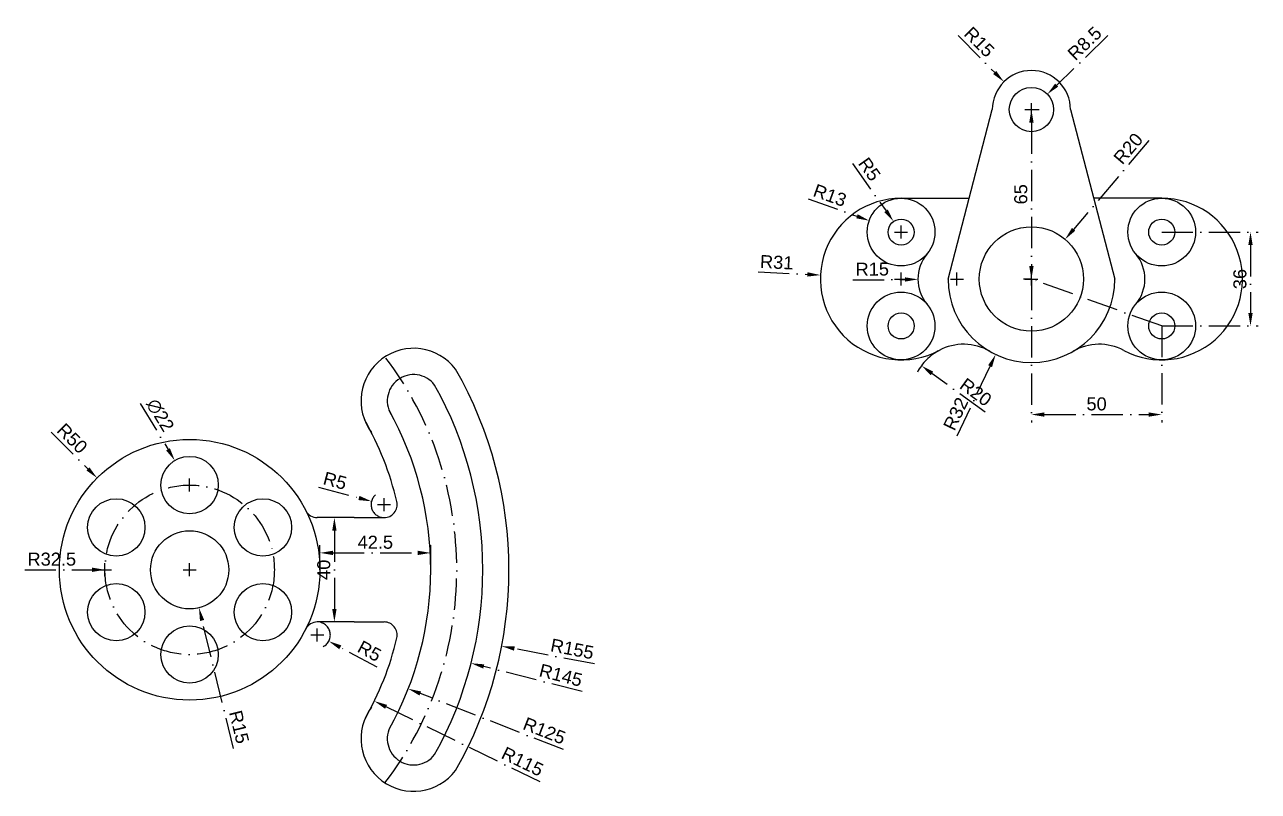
# Model space of a CAD drawing. Header units: inches. Extents: x 1970 to 3392, y 1260 to 2052.
# Drawn here: x 2161.8 to 2635.2, y 1758 to 2052.1 of the extents above; entities that cross this region are included whole.
import ezdxf

# ---------------------------------------------------------------- set-up
doc = ezdxf.new("R2010")
doc.units = ezdxf.units.IN
doc.header["$MEASUREMENT"] = 0
doc.linetypes.add('ACAD_ISO10W100', pattern=[18, 12, -3, 0, -3])
doc.layers.add('COTE', color=90, linetype='ACAD_ISO10W100')
doc.styles.get("Standard").update_dxf_attribs({"font": 'arial.ttf'})
doc.dimstyles.new('ISO-50', dxfattribs={"dimscale": 0, "dimtxt": 5, "dimasz": 5, "dimexe": 3, "dimexo": 0, "dimgap": 1.5, "dimtad": 1, "dimdsep": 46, "dimtxsty": 'Standard', "dimcen": 2.5, "dimclre": 256, "dimaunit": 1, "dimadec": 0, "dimazin": 2, "dimtp": 0.012, "dimtm": 0.05, "dimtfac": 0.5, "dimtofl": 0, "dimtmove": 0, "dimatfit": 3, "dimfxl": 1, "dimtolj": 1, "dimarcsym": 0})

# ---------------------------------------------------------------- blocks, each defined once
blk = doc.blocks.new('*U30')
at = {"layer": 'Defpoints'}
blk.add_circle((0, 0), 11, dxfattribs=at)
blk = doc.blocks.new('*U31')
at = {"layer": 'Defpoints', "color": 0, "linetype": 'ByBlock', "lineweight": -2, "transparency": 16777216}
blk.add_blockref('*U30', (2225.07, 1875.48), dxfattribs=at)
for p, rotation in [((2196.92, 1859.23), 59.99999999999999), ((2253.21, 1859.23), 300.0000000000001), ((2196.92, 1826.73), 120), ((2253.21, 1826.73), 240), ((2225.07, 1810.48), 180)]:
    blk.add_blockref('*U30', p, dxfattribs=dict(at, rotation=rotation))
blk = doc.blocks.new('*D36')
at = {"layer": 'COTE', "color": 0, "lineweight": -2, "transparency": 16777216}
blk.add_line((2274.45, 1874.62), (2290.02, 1870.52), dxfattribs=at)
at = {"layer": 'COTE', "lineweight": -2, "transparency": 16777216}
for p, q in [((2299.69, 1865.48), (2299.69, 1870.48)), ((2297.19, 1867.98), (2302.19, 1867.98))]:
    blk.add_line(p, q, dxfattribs=at)
blk.add_arc((2299.69, 1867.98), 5, 130.8668, 270, dxfattribs=at)
at = {"layer": 'COTE', "color": 0, "transparency": 16777216}
blk.add_solid([(2290.23, 1871.33), (2289.81, 1869.72), (2294.85, 1869.25)], dxfattribs=at)
at = {"layer": 'Defpoints', "color": 0, "transparency": 16777216}
for p in [(2294.85, 1869.25), (2299.69, 1867.98)]:
    blk.add_point(p, dxfattribs=at)
at = {"layer": 'COTE', "color": 0, "transparency": 16777216, "insert": (2280.85, 1877.12), "char_height": 5, "attachment_point": 5, "rotation": 345.2443}
blk.add_mtext('\\A1;R5', dxfattribs=at)
blk = doc.blocks.new('*D37')
at = {"layer": 'COTE', "lineweight": -2, "transparency": 16777216}
for p, q in [((2271.56, 1817.98), (2276.56, 1817.98)), ((2274.06, 1815.48), (2274.06, 1820.48))]:
    blk.add_line(p, q, dxfattribs=at)
at = {"layer": 'COTE', "color": 0, "lineweight": -2, "transparency": 16777216}
blk.add_line((2297.03, 1805.6), (2282.86, 1813.23), dxfattribs=at)
at = {"layer": 'COTE', "lineweight": -2, "transparency": 16777216}
blk.add_arc((2274.06, 1817.98), 5, 297.307, 90, dxfattribs=at)
at = {"layer": 'COTE', "color": 0, "transparency": 16777216}
blk.add_solid([(2283.26, 1813.97), (2282.47, 1812.5), (2278.46, 1815.61)], dxfattribs=at)
at = {"layer": 'Defpoints', "color": 0, "transparency": 16777216}
for p in [(2274.06, 1817.98), (2278.46, 1815.61)]:
    blk.add_point(p, dxfattribs=at)
at = {"layer": 'COTE', "color": 0, "transparency": 16777216, "insert": (2294.07, 1811.79), "char_height": 5, "attachment_point": 5, "rotation": 331.6845}
blk.add_mtext('\\A1;R5', dxfattribs=at)
blk = doc.blocks.new('*D38')
at = {"layer": 'COTE', "lineweight": -2, "transparency": 16777216}
for p, q in [((2190.07, 1842.98), (2195.07, 1842.98)), ((2192.57, 1840.48), (2192.57, 1845.48))]:
    blk.add_line(p, q, dxfattribs=at)
at = {"layer": 'COTE', "color": 0, "lineweight": -2, "transparency": 16777216}
blk.add_line((2380.38, 1806.86), (2349.69, 1812.76), dxfattribs=at)
at = {"layer": 'COTE', "color": 0, "transparency": 16777216}
blk.add_solid([(2349.85, 1813.58), (2349.53, 1811.95), (2344.78, 1813.71)], dxfattribs=at)
at = {"layer": 'Defpoints', "color": 0, "transparency": 16777216}
for p in [(2192.57, 1842.98), (2344.78, 1813.71)]:
    blk.add_point(p, dxfattribs=at)
at = {"layer": 'COTE', "color": 0, "transparency": 16777216, "insert": (2371.88, 1812.62), "char_height": 5, "attachment_point": 5, "rotation": 349.1153}
blk.add_mtext('\\A1;R155', dxfattribs=at)
blk = doc.blocks.new('*D39')
at = {"layer": 'COTE', "lineweight": -2, "transparency": 16777216}
for p, q in [((2190.07, 1842.98), (2195.07, 1842.98)), ((2192.57, 1840.48), (2192.57, 1845.48))]:
    blk.add_line(p, q, dxfattribs=at)
at = {"layer": 'COTE', "color": 0, "lineweight": -2, "transparency": 16777216}
blk.add_line((2375.64, 1796.27), (2337.91, 1805.9), dxfattribs=at)
at = {"layer": 'COTE', "color": 0, "transparency": 16777216}
blk.add_solid([(2338.12, 1806.71), (2337.71, 1805.09), (2333.07, 1807.13)], dxfattribs=at)
at = {"layer": 'Defpoints', "color": 0, "transparency": 16777216}
for p in [(2192.57, 1842.98), (2333.07, 1807.13)]:
    blk.add_point(p, dxfattribs=at)
at = {"layer": 'COTE', "color": 0, "transparency": 16777216, "insert": (2367.5, 1802.53), "char_height": 5, "attachment_point": 5, "rotation": 345.6885}
blk.add_mtext('\\A1;R145', dxfattribs=at)
blk = doc.blocks.new('*D40')
at = {"layer": 'COTE', "lineweight": -2, "transparency": 16777216}
for p, q in [((2190.07, 1842.98), (2195.07, 1842.98)), ((2192.57, 1840.48), (2192.57, 1845.48))]:
    blk.add_line(p, q, dxfattribs=at)
at = {"layer": 'COTE', "color": 0, "lineweight": -2, "transparency": 16777216}
blk.add_line((2368.5, 1774), (2313.6, 1795.52), dxfattribs=at)
at = {"layer": 'COTE', "color": 0, "transparency": 16777216}
blk.add_solid([(2313.9, 1796.3), (2313.29, 1794.75), (2308.94, 1797.35)], dxfattribs=at)
at = {"layer": 'Defpoints', "color": 0, "transparency": 16777216}
for p in [(2192.57, 1842.98), (2308.94, 1797.35)]:
    blk.add_point(p, dxfattribs=at)
at = {"layer": 'COTE', "color": 0, "transparency": 16777216, "insert": (2361.19, 1781.22), "char_height": 5, "attachment_point": 5, "rotation": 338.5909}
blk.add_mtext('\\A1;R125', dxfattribs=at)
blk = doc.blocks.new('*D41')
at = {"layer": 'COTE', "lineweight": -2, "transparency": 16777216}
for p, q in [((2190.07, 1842.98), (2195.07, 1842.98)), ((2192.57, 1840.48), (2192.57, 1845.48))]:
    blk.add_line(p, q, dxfattribs=at)
at = {"layer": 'COTE', "color": 0, "lineweight": -2, "transparency": 16777216}
blk.add_line((2359.51, 1761.64), (2300.45, 1790.42), dxfattribs=at)
at = {"layer": 'COTE', "color": 0, "transparency": 16777216}
blk.add_solid([(2300.81, 1791.17), (2300.08, 1789.67), (2295.95, 1792.61)], dxfattribs=at)
at = {"layer": 'Defpoints', "color": 0, "transparency": 16777216}
for p in [(2192.57, 1842.98), (2295.95, 1792.61)]:
    blk.add_point(p, dxfattribs=at)
at = {"layer": 'COTE', "color": 0, "transparency": 16777216, "insert": (2352.8, 1769.42), "char_height": 5, "attachment_point": 5, "rotation": 334.0251}
blk.add_mtext('\\A1;R115', dxfattribs=at)
blk = doc.blocks.new('*D42')
at = {"layer": 'COTE', "color": 0, "lineweight": -2, "transparency": 16777216}
blk.add_line((2171.86, 1895.73), (2186.01, 1881.7), dxfattribs=at)
at = {"layer": 'COTE', "lineweight": -2, "transparency": 16777216}
for p, q in [((2222.57, 1842.98), (2227.57, 1842.98)), ((2225.07, 1840.48), (2225.07, 1845.48))]:
    blk.add_line(p, q, dxfattribs=at)
at = {"layer": 'COTE', "color": 0, "transparency": 16777216}
blk.add_solid([(2186.6, 1882.29), (2185.42, 1881.11), (2189.56, 1878.18)], dxfattribs=at)
at = {"layer": 'Defpoints', "color": 0, "transparency": 16777216}
for p in [(2189.56, 1878.18), (2225.07, 1842.98)]:
    blk.add_point(p, dxfattribs=at)
at = {"layer": 'COTE', "color": 0, "transparency": 16777216, "insert": (2180.01, 1893.35), "char_height": 5, "attachment_point": 5, "rotation": 315.2467}
blk.add_mtext('\\A1;R50', dxfattribs=at)
blk = doc.blocks.new('*D43')
at = {"layer": 'COTE', "color": 0, "lineweight": -2, "transparency": 16777216}
blk.add_line((2161.76, 1842.98), (2187.57, 1842.98), dxfattribs=at)
at = {"layer": 'COTE', "lineweight": -2, "transparency": 16777216}
for p, q in [((2222.57, 1842.98), (2227.57, 1842.98)), ((2225.07, 1840.48), (2225.07, 1845.48))]:
    blk.add_line(p, q, dxfattribs=at)
at = {"layer": 'COTE', "color": 0, "transparency": 16777216}
blk.add_solid([(2187.57, 1843.81), (2187.57, 1842.14), (2192.57, 1842.98)], dxfattribs=at)
at = {"layer": 'Defpoints', "color": 0, "transparency": 16777216}
for p in [(2192.57, 1842.98), (2225.07, 1842.98)]:
    blk.add_point(p, dxfattribs=at)
at = {"layer": 'COTE', "color": 0, "transparency": 16777216, "insert": (2172.16, 1847.03), "char_height": 5, "attachment_point": 5}
blk.add_mtext('\\A1;R32.5', dxfattribs=at)
blk = doc.blocks.new('*D44')
at = {"layer": 'COTE', "lineweight": -2, "transparency": 16777216}
for p, q in [((2222.57, 1842.98), (2227.57, 1842.98)), ((2225.07, 1840.48), (2225.07, 1845.48))]:
    blk.add_line(p, q, dxfattribs=at)
at = {"layer": 'COTE', "color": 0, "lineweight": -2, "transparency": 16777216}
blk.add_line((2241.89, 1774.44), (2229.84, 1823.55), dxfattribs=at)
at = {"layer": 'COTE', "color": 0, "transparency": 16777216}
blk.add_solid([(2230.64, 1823.75), (2229.03, 1823.35), (2228.64, 1828.41)], dxfattribs=at)
at = {"layer": 'Defpoints', "color": 0, "transparency": 16777216}
for p in [(2225.07, 1842.98), (2228.64, 1828.41)]:
    blk.add_point(p, dxfattribs=at)
at = {"layer": 'COTE', "color": 0, "transparency": 16777216, "insert": (2244.04, 1782.69), "char_height": 5, "attachment_point": 5, "rotation": 283.7904}
blk.add_mtext('\\A1;R15', dxfattribs=at)
blk = doc.blocks.new('*D45')
at = {"layer": 'COTE', "color": 0, "lineweight": -2, "transparency": 16777216}
blk.add_line((2206.14, 1906.74), (2216.78, 1889.16), dxfattribs=at)
at = {"layer": 'COTE', "lineweight": -2, "transparency": 16777216}
for p, q in [((2222.57, 1875.48), (2227.57, 1875.48)), ((2225.07, 1872.98), (2225.07, 1877.98))]:
    blk.add_line(p, q, dxfattribs=at)
at = {"layer": 'COTE', "color": 0, "transparency": 16777216}
blk.add_solid([(2217.49, 1889.6), (2216.07, 1888.73), (2219.37, 1884.89)], dxfattribs=at)
at = {"layer": 'Defpoints', "color": 0, "transparency": 16777216}
for p in [(2219.37, 1884.89), (2230.76, 1866.07)]:
    blk.add_point(p, dxfattribs=at)
at = {"layer": 'COTE', "color": 0, "transparency": 16777216, "insert": (2213.75, 1902.26), "char_height": 5, "attachment_point": 5, "rotation": 301.1938}
blk.add_mtext('\\A1;∅22', dxfattribs=at)
blk = doc.blocks.new('*D46')
at = {"layer": 'COTE', "lineweight": -2, "transparency": 16777216}
for p, q in [((2288.24, 1862.98), (2277.6, 1862.98)), ((2288.24, 1822.98), (2277.6, 1822.98))]:
    blk.add_line(p, q, dxfattribs=at)
at = {"layer": 'COTE', "color": 0, "lineweight": -2, "transparency": 16777216}
blk.add_line((2280.6, 1857.98), (2280.6, 1827.98), dxfattribs=at)
at = {"layer": 'COTE', "color": 0, "transparency": 16777216}
for points in [[(2279.77, 1857.98), (2281.44, 1857.98), (2280.6, 1862.98)], [(2279.77, 1827.98), (2281.44, 1827.98), (2280.6, 1822.98)]]:
    blk.add_solid(points, dxfattribs=at)
at = {"layer": 'Defpoints', "color": 0, "transparency": 16777216}
for p in [(2288.24, 1862.98), (2280.6, 1822.98), (2288.24, 1822.98)]:
    blk.add_point(p, dxfattribs=at)
at = {"layer": 'COTE', "color": 0, "transparency": 16777216, "insert": (2276.55, 1842.98), "char_height": 5, "attachment_point": 5, "rotation": 90}
blk.add_mtext('\\A1;40', dxfattribs=at)
blk = doc.blocks.new('*D47')
at = {"layer": 'COTE', "lineweight": -2, "transparency": 16777216}
for p, q in [((2275.07, 1842.98), (2275.07, 1852.47)), ((2317.57, 1842.98), (2317.57, 1852.47))]:
    blk.add_line(p, q, dxfattribs=at)
at = {"layer": 'COTE', "color": 0, "lineweight": -2, "transparency": 16777216}
blk.add_line((2280.07, 1849.47), (2312.57, 1849.47), dxfattribs=at)
at = {"layer": 'COTE', "color": 0, "transparency": 16777216}
for points in [[(2280.07, 1850.3), (2280.07, 1848.64), (2275.07, 1849.47)], [(2312.57, 1850.3), (2312.57, 1848.64), (2317.57, 1849.47)]]:
    blk.add_solid(points, dxfattribs=at)
at = {"layer": 'Defpoints', "color": 0, "transparency": 16777216}
for p in [(2317.57, 1849.47), (2275.07, 1842.98), (2317.57, 1842.98)]:
    blk.add_point(p, dxfattribs=at)
at = {"layer": 'COTE', "color": 0, "transparency": 16777216, "insert": (2296.32, 1853.52), "char_height": 5, "attachment_point": 5}
blk.add_mtext('\\A1;42.5', dxfattribs=at)
blk = doc.blocks.new('*D70')
at = {"layer": 'COTE', "color": 0, "lineweight": -2, "transparency": 16777216}
blk.add_line((2577.42, 2047.88), (2557.79, 2028.89), dxfattribs=at)
at = {"layer": 'COTE', "lineweight": -2, "transparency": 16777216}
for p, q in [((2548.09, 2017.01), (2548.09, 2022.01)), ((2545.59, 2019.51), (2550.59, 2019.51))]:
    blk.add_line(p, q, dxfattribs=at)
at = {"layer": 'COTE', "color": 0, "transparency": 16777216}
blk.add_solid([(2557.21, 2029.49), (2558.37, 2028.29), (2554.2, 2025.42)], dxfattribs=at)
at = {"layer": 'Defpoints', "color": 0, "transparency": 16777216}
for p in [(2554.2, 2025.42), (2548.09, 2019.51)]:
    blk.add_point(p, dxfattribs=at)
at = {"layer": 'COTE', "color": 0, "transparency": 16777216, "insert": (2568.52, 2044.91), "char_height": 5, "attachment_point": 5, "rotation": 44.0542}
blk.add_mtext('\\A1;R8.5', dxfattribs=at)
blk = doc.blocks.new('*D71')
at = {"layer": 'COTE', "color": 0, "lineweight": -2, "transparency": 16777216}
blk.add_line((2519.94, 2047.9), (2534.01, 2033.71), dxfattribs=at)
at = {"layer": 'COTE', "lineweight": -2, "transparency": 16777216}
for p, q in [((2548.09, 2017.01), (2548.09, 2022.01)), ((2545.59, 2019.51), (2550.59, 2019.51))]:
    blk.add_line(p, q, dxfattribs=at)
at = {"layer": 'COTE', "color": 0, "transparency": 16777216}
blk.add_solid([(2534.6, 2034.3), (2533.41, 2033.12), (2537.53, 2030.16)], dxfattribs=at)
at = {"layer": 'Defpoints', "color": 0, "transparency": 16777216}
for p in [(2537.53, 2030.16), (2548.09, 2019.51)]:
    blk.add_point(p, dxfattribs=at)
at = {"layer": 'COTE', "color": 0, "transparency": 16777216, "insert": (2528.09, 2045.43), "char_height": 5, "attachment_point": 5, "rotation": 314.751}
blk.add_mtext('\\A1;R15', dxfattribs=at)
blk = doc.blocks.new('*D72')
at = {"layer": 'COTE', "color": 0, "lineweight": -2, "transparency": 16777216}
blk.add_line((2593.17, 2007.6), (2564.27, 1973.56), dxfattribs=at)
at = {"layer": 'COTE', "lineweight": -2, "transparency": 16777216}
for p, q in [((2548.09, 1952.01), (2548.09, 1957.01)), ((2545.59, 1954.51), (2550.59, 1954.51))]:
    blk.add_line(p, q, dxfattribs=at)
at = {"layer": 'COTE', "color": 0, "transparency": 16777216}
blk.add_solid([(2563.63, 1974.1), (2564.9, 1973.02), (2561.03, 1969.75)], dxfattribs=at)
at = {"layer": 'Defpoints', "color": 0, "transparency": 16777216}
for p in [(2561.03, 1969.75), (2548.09, 1954.51)]:
    blk.add_point(p, dxfattribs=at)
at = {"layer": 'COTE', "color": 0, "transparency": 16777216, "insert": (2585.25, 2004.54), "char_height": 5, "attachment_point": 5, "rotation": 49.6645}
blk.add_mtext('\\A1;R20', dxfattribs=at)
blk = doc.blocks.new('*D73')
at = {"layer": 'COTE', "lineweight": -2, "transparency": 16777216}
for p, q in [((2548.09, 1952.01), (2548.09, 1957.01)), ((2545.59, 1954.51), (2550.59, 1954.51))]:
    blk.add_line(p, q, dxfattribs=at)
at = {"layer": 'COTE', "color": 0, "lineweight": -2, "transparency": 16777216}
blk.add_line((2519.54, 1894.32), (2532.23, 1921.08), dxfattribs=at)
at = {"layer": 'COTE', "color": 0, "transparency": 16777216}
blk.add_solid([(2531.48, 1921.43), (2532.98, 1920.72), (2534.37, 1925.59)], dxfattribs=at)
at = {"layer": 'Defpoints', "color": 0, "transparency": 16777216}
for p in [(2548.09, 1954.51), (2534.37, 1925.59)]:
    blk.add_point(p, dxfattribs=at)
at = {"layer": 'COTE', "color": 0, "transparency": 16777216, "insert": (2519.07, 1902.79), "char_height": 5, "attachment_point": 5, "rotation": 64.6242}
blk.add_mtext('\\A1;R32', dxfattribs=at)
blk = doc.blocks.new('*D74')
at = {"layer": 'COTE', "color": 0, "lineweight": -2, "transparency": 16777216}
blk.add_line((2530.38, 1903.43), (2509.93, 1918.31), dxfattribs=at)
at = {"layer": 'COTE', "lineweight": -2, "transparency": 16777216}
blk.add_arc((2522.06, 1909.49), 20, 118.0343, 152.5523, dxfattribs=at)
at = {"layer": 'COTE', "color": 0, "transparency": 16777216}
blk.add_solid([(2510.42, 1918.99), (2509.44, 1917.64), (2505.89, 1921.26)], dxfattribs=at)
at = {"layer": 'Defpoints', "color": 0, "transparency": 16777216}
for p in [(2505.89, 1921.26), (2522.06, 1909.49)]:
    blk.add_point(p, dxfattribs=at)
at = {"layer": 'COTE', "color": 0, "transparency": 16777216, "insert": (2526.73, 1911.1), "char_height": 5, "attachment_point": 5, "rotation": 323.958}
blk.add_mtext('\\A1;R20', dxfattribs=at)
blk = doc.blocks.new('*D75')
at = {"layer": 'COTE', "lineweight": -2, "transparency": 16777216}
for p, q in [((2519.53, 1952.01), (2519.53, 1957.01)), ((2517.03, 1954.51), (2522.03, 1954.51))]:
    blk.add_line(p, q, dxfattribs=at)
at = {"layer": 'COTE', "color": 0, "lineweight": -2, "transparency": 16777216}
blk.add_line((2479.55, 1954.16), (2499.54, 1954.33), dxfattribs=at)
at = {"layer": 'COTE', "color": 0, "transparency": 16777216}
blk.add_solid([(2499.53, 1955.17), (2499.54, 1953.5), (2504.54, 1954.38)], dxfattribs=at)
at = {"layer": 'Defpoints', "color": 0, "transparency": 16777216}
for p in [(2504.54, 1954.38), (2519.53, 1954.51)]:
    blk.add_point(p, dxfattribs=at)
at = {"layer": 'COTE', "color": 0, "transparency": 16777216, "insert": (2487.01, 1958.28), "char_height": 5, "attachment_point": 5, "rotation": 0.4968}
blk.add_mtext('\\A1;R15', dxfattribs=at)
blk = doc.blocks.new('*D76')
at = {"layer": 'COTE', "color": 0, "lineweight": -2, "transparency": 16777216}
blk.add_line((2443.17, 1957.21), (2462.13, 1956.28), dxfattribs=at)
at = {"layer": 'COTE', "lineweight": -2, "transparency": 16777216}
for p, q in [((2498.09, 1952.01), (2498.09, 1957.01)), ((2495.59, 1954.51), (2500.59, 1954.51))]:
    blk.add_line(p, q, dxfattribs=at)
at = {"layer": 'COTE', "color": 0, "transparency": 16777216}
blk.add_solid([(2462.17, 1957.11), (2462.09, 1955.44), (2467.12, 1956.03)], dxfattribs=at)
at = {"layer": 'Defpoints', "color": 0, "transparency": 16777216}
for p in [(2467.12, 1956.03), (2498.09, 1954.51)]:
    blk.add_point(p, dxfattribs=at)
at = {"layer": 'COTE', "color": 0, "transparency": 16777216, "insert": (2450.35, 1960.92), "char_height": 5, "attachment_point": 5, "rotation": 357.1805}
blk.add_mtext('\\A1;R31', dxfattribs=at)
blk = doc.blocks.new('*D77')
at = {"layer": 'COTE', "color": 0, "lineweight": -2, "transparency": 16777216}
blk.add_line((2479.43, 1998.8), (2492.3, 1980.66), dxfattribs=at)
at = {"layer": 'COTE', "lineweight": -2, "transparency": 16777216}
for p, q in [((2498.09, 1970.01), (2498.09, 1975.01)), ((2495.59, 1972.51), (2500.59, 1972.51))]:
    blk.add_line(p, q, dxfattribs=at)
at = {"layer": 'COTE', "color": 0, "transparency": 16777216}
blk.add_solid([(2492.98, 1981.14), (2491.62, 1980.18), (2495.19, 1976.58)], dxfattribs=at)
at = {"layer": 'Defpoints', "color": 0, "transparency": 16777216}
for p in [(2495.19, 1976.58), (2498.09, 1972.51)]:
    blk.add_point(p, dxfattribs=at)
at = {"layer": 'COTE', "color": 0, "transparency": 16777216, "insert": (2485.94, 1996.62), "char_height": 5, "attachment_point": 5, "rotation": 305.3518}
blk.add_mtext('\\A1;R5', dxfattribs=at)
blk = doc.blocks.new('*D78')
at = {"layer": 'COTE', "color": 0, "lineweight": -2, "transparency": 16777216}
blk.add_line((2462.36, 1985.3), (2481.14, 1978.57), dxfattribs=at)
at = {"layer": 'COTE', "lineweight": -2, "transparency": 16777216}
for p, q in [((2498.09, 1970.01), (2498.09, 1975.01)), ((2495.59, 1972.51), (2500.59, 1972.51))]:
    blk.add_line(p, q, dxfattribs=at)
at = {"layer": 'COTE', "color": 0, "transparency": 16777216}
blk.add_solid([(2481.42, 1979.36), (2480.86, 1977.79), (2485.85, 1976.89)], dxfattribs=at)
at = {"layer": 'Defpoints', "color": 0, "transparency": 16777216}
for p in [(2485.85, 1976.89), (2498.09, 1972.51)]:
    blk.add_point(p, dxfattribs=at)
at = {"layer": 'COTE', "color": 0, "transparency": 16777216, "insert": (2470.76, 1986.59), "char_height": 5, "attachment_point": 5, "rotation": 340.3004}
blk.add_mtext('\\A1;R13', dxfattribs=at)
blk = doc.blocks.new('*D79')
at = {"layer": 'COTE', "lineweight": -2, "transparency": 16777216}
for p, q in [((2548.09, 2019.51), (2551.09, 2019.51)), ((2548.09, 1954.51), (2545.09, 1954.51))]:
    blk.add_line(p, q, dxfattribs=at)
at = {"layer": 'COTE', "color": 0, "lineweight": -2, "transparency": 16777216}
blk.add_line((2548.09, 2014.51), (2548.09, 1959.51), dxfattribs=at)
at = {"layer": 'COTE', "color": 0, "transparency": 16777216}
for points in [[(2547.25, 2014.51), (2548.92, 2014.51), (2548.09, 2019.51)], [(2547.25, 1959.51), (2548.92, 1959.51), (2548.09, 1954.51)]]:
    blk.add_solid(points, dxfattribs=at)
at = {"layer": 'Defpoints', "color": 0, "transparency": 16777216}
for p in [(2548.09, 2019.51), (2548.09, 1954.51), (2548.09, 1954.51)]:
    blk.add_point(p, dxfattribs=at)
at = {"layer": 'COTE', "color": 0, "transparency": 16777216, "insert": (2544.03, 1987.01), "char_height": 5, "attachment_point": 5, "rotation": 90}
blk.add_mtext('\\A1;65', dxfattribs=at)
blk = doc.blocks.new('*D80')
at = {"layer": 'COTE', "lineweight": -2, "transparency": 16777216}
for p, q in [((2598.09, 1972.51), (2635.16, 1972.51)), ((2598.09, 1936.51), (2635.16, 1936.51))]:
    blk.add_line(p, q, dxfattribs=at)
at = {"layer": 'COTE', "color": 0, "lineweight": -2, "transparency": 16777216}
blk.add_line((2632.16, 1967.51), (2632.16, 1941.51), dxfattribs=at)
at = {"layer": 'COTE', "color": 0, "transparency": 16777216}
for points in [[(2631.33, 1967.51), (2633, 1967.51), (2632.16, 1972.51)], [(2631.33, 1941.51), (2633, 1941.51), (2632.16, 1936.51)]]:
    blk.add_solid(points, dxfattribs=at)
at = {"layer": 'Defpoints', "color": 0, "transparency": 16777216}
for p in [(2598.09, 1972.51), (2598.09, 1936.51), (2632.16, 1936.51)]:
    blk.add_point(p, dxfattribs=at)
at = {"layer": 'COTE', "color": 0, "transparency": 16777216, "insert": (2628.11, 1954.51), "char_height": 5, "attachment_point": 5, "rotation": 90}
blk.add_mtext('\\A1;36', dxfattribs=at)
blk = doc.blocks.new('*D81')
at = {"layer": 'COTE', "lineweight": -2, "transparency": 16777216}
for p, q in [((2548.09, 1954.51), (2548.09, 1899.52)), ((2598.09, 1936.51), (2598.09, 1899.52))]:
    blk.add_line(p, q, dxfattribs=at)
at = {"layer": 'COTE', "color": 0, "lineweight": -2, "transparency": 16777216}
blk.add_line((2553.09, 1902.52), (2593.09, 1902.52), dxfattribs=at)
at = {"layer": 'COTE', "color": 0, "transparency": 16777216}
for points in [[(2553.09, 1903.36), (2553.09, 1901.69), (2548.09, 1902.52)], [(2593.09, 1903.36), (2593.09, 1901.69), (2598.09, 1902.52)]]:
    blk.add_solid(points, dxfattribs=at)
at = {"layer": 'Defpoints', "color": 0, "transparency": 16777216}
for p in [(2548.09, 1954.51), (2598.09, 1936.51), (2598.09, 1902.52)]:
    blk.add_point(p, dxfattribs=at)
at = {"layer": 'COTE', "color": 0, "transparency": 16777216, "insert": (2573.09, 1906.58), "char_height": 5, "attachment_point": 5}
blk.add_mtext('\\A1;50', dxfattribs=at)

msp = doc.modelspace()

# ---------------------------------------------------------------- linework, layer by layer
at = {"layer": 'COTE'}
msp.add_line((2598.087, 1936.505), (2548.087, 1954.505), dxfattribs=at)
msp.add_circle((2225.068, 1842.977), 32.5, dxfattribs=at)
msp.add_arc((2192.568, 1842.977), 135, 322.74882, 37.25118, dxfattribs=at)
at = {"layer": 'Defpoints'}
for p, q in [((2516.087, 1954.505), (2533.087, 2019.505)), ((2563.087, 2019.505), (2580.087, 1954.505)), ((2498.087, 1985.505), (2524.195, 1985.505)), ((2598.087, 1985.505), (2571.979, 1985.505)), ((2288.245, 1862.977), (2274.057, 1862.977)), ((2288.245, 1862.977), (2299.689, 1862.977)), ((2288.245, 1822.977), (2274.057, 1822.977)), ((2288.245, 1822.977), (2299.689, 1822.977))]:
    msp.add_line(p, q, dxfattribs=at)
for centre, radius in [((2548.087, 2019.505), 8.5), ((2498.087, 1972.505), 13), ((2598.087, 1972.505), 13), ((2498.087, 1972.505), 5), ((2548.087, 1954.505), 20), ((2598.087, 1972.505), 5), ((2498.087, 1936.505), 13), ((2598.087, 1936.505), 13), ((2498.087, 1936.505), 5), ((2598.087, 1936.505), 5), ((2225.068, 1842.977), 50), ((2225.068, 1842.977), 15)]:
    msp.add_circle(centre, radius, dxfattribs=at)
for centre, radius, start, end in [((2548.087, 2019.505), 15, 0, 180), ((2498.087, 1954.505), 31, 90, 298.0343), ((2598.087, 1954.505), 31, 241.9657, 90), ((2519.535, 1954.505), 15, 139.9948, 220.0052), ((2576.639, 1954.505), 15, 319.9948, 40.0052), ((2548.087, 1954.505), 32, 180, 0), ((2548.087, 1954.505), 32, 180, 0), ((2311.009, 1907.758), 20.185, 37.00821, 217.00821), ((2522.057, 1909.489), 20, 59.96182, 118.0343), ((2574.117, 1909.489), 20, 61.9657, 120.03818), ((2311.009, 1907.758), 10.099, 37.00821, 217.00821), ((2192.568, 1842.977), 155, 330.24249, 29.75751), ((2192.568, 1842.977), 145, 330.74551, 29.25449), ((2192.568, 1842.977), 125, 330.70096, 29.29904), ((2192.568, 1842.977), 115, 13.13656, 29.93157), ((2274.057, 1867.977), 5, 207.03569, 270), ((2299.689, 1867.977), 5, 270, 13.13656), ((2274.057, 1817.977), 5, 90, 152.96431), ((2299.689, 1817.977), 5, 346.86344, 90), ((2192.568, 1842.977), 115, 330.06843, 346.86344), ((2311.009, 1778.196), 20.185, 142.99179, 322.99179), ((2311.009, 1778.196), 10.099, 142.99179, 322.99179)]:
    msp.add_arc(centre, radius, start, end, dxfattribs=at)

# ---------------------------------------------------------------- block references
msp.add_blockref('*U31', (0, 0), dxfattribs=at)

# ---------------------------------------------------------------- dimensions: what is measured, and where the dimension line sits
at = {"layer": 'COTE'}
for center, mpoint, picture, middle in [((2548.087, 2019.505), (2537.526, 2030.158), '*D71', (2528.09, 2045.434)), ((2498.087, 1972.505), (2485.848, 1976.887), '*D78', (2470.763, 1986.595)), ((2498.087, 1954.505), (2467.124, 1956.03), '*D76', (2450.353, 1960.916)), ((2519.535, 1954.505), (2504.535, 1954.375), '*D75', (2487.008, 1958.276)), ((2225.068, 1842.977), (2189.56, 1878.18), '*D42', (2180.011, 1893.354)), ((2299.689, 1867.977), (2294.854, 1869.25), '*D36', (2280.846, 1877.12)), ((2225.068, 1842.977), (2192.568, 1842.977), '*D43', (2172.162, 1847.032)), ((2274.057, 1817.977), (2278.459, 1815.605), '*D37', (2294.066, 1811.788))]:
    dim = msp.add_radius_dim(center=center, mpoint=mpoint, dimstyle='ISO-50', override={"dimscale": 1}, dxfattribs=at)
    dim.commit()
    dim.dimension.update_dxf_attribs({"geometry": picture, "text_midpoint": middle})
for center, mpoint, picture, middle in [((2548.087, 2019.505), (2554.196, 2025.416), '*D70', (2571.334, 2041.997)), ((2548.087, 1954.505), (2561.032, 1969.751), '*D72', (2588.342, 2001.913)), ((2498.087, 1972.505), (2495.194, 1976.583), '*D77', (2482.642, 1994.277)), ((2548.087, 1954.505), (2534.373, 1925.593), '*D73', (2522.733, 1901.052)), ((2522.057, 1909.489), (2505.885, 1921.257), '*D74', (2524.347, 1907.823)), ((2192.568, 1842.977), (2344.779, 1813.708), '*D38', (2371.111, 1808.644)), ((2192.568, 1842.977), (2333.068, 1807.134), '*D39', (2366.498, 1798.606)), ((2192.568, 1842.977), (2308.942, 1797.349), '*D40', (2359.714, 1777.442)), ((2192.568, 1842.977), (2295.951, 1792.609), '*D41', (2351.03, 1765.776)), ((2225.068, 1842.977), (2228.643, 1828.409), '*D44', (2240.103, 1781.721))]:
    dim = msp.add_radius_dim(center=center, mpoint=mpoint, dimstyle='ISO-50', override={"dimscale": 1}, dxfattribs=at)
    dim.commit()
    dim.dimension.update_dxf_attribs({"geometry": picture, "text_midpoint": middle, "dimtype": 164})
dim = msp.add_aligned_dim(p1=(2548.087, 2019.505), p2=(2548.087, 1954.505), distance=0, dimstyle='ISO-50', override={"dimscale": 1}, dxfattribs=at)
dim.commit()
dim.dimension.update_dxf_attribs({"geometry": '*D79', "text_midpoint": (2544.034, 1987.005)})
for base, p1, p2, picture, middle in [((2632.162, 1936.505), (2598.087, 1972.505), (2598.087, 1936.505), '*D80', (2628.108, 1954.505)), ((2280.602, 1822.977), (2288.245, 1862.977), (2288.245, 1822.977), '*D46', (2276.549, 1842.977))]:
    dim = msp.add_linear_dim(base=base, p1=p1, p2=p2, angle=90, dimstyle='ISO-50', override={"dimscale": 1}, dxfattribs=at)
    dim.commit()
    dim.dimension.update_dxf_attribs({"geometry": picture, "text_midpoint": middle})
for base, p1, p2, picture, middle in [((2598.087, 1902.523), (2548.087, 1954.505), (2598.087, 1936.505), '*D81', (2573.087, 1906.576)), ((2317.568, 1849.47), (2275.068, 1842.977), (2317.568, 1842.977), '*D47', (2296.318, 1853.523))]:
    dim = msp.add_linear_dim(base=base, p1=p1, p2=p2, dimstyle='ISO-50', override={"dimscale": 1}, dxfattribs=at)
    dim.commit()
    dim.dimension.update_dxf_attribs({"geometry": picture, "text_midpoint": middle})
dim = msp.add_diameter_dim_2p(p1=(2230.765, 1866.067), p2=(2219.37, 1884.887), dimstyle='ISO-50', override={"dimscale": 1}, dxfattribs=at)
dim.commit()
dim.dimension.update_dxf_attribs({"geometry": '*D45', "text_midpoint": (2213.75, 1902.264)})

doc.saveas('drawing.dxf')
